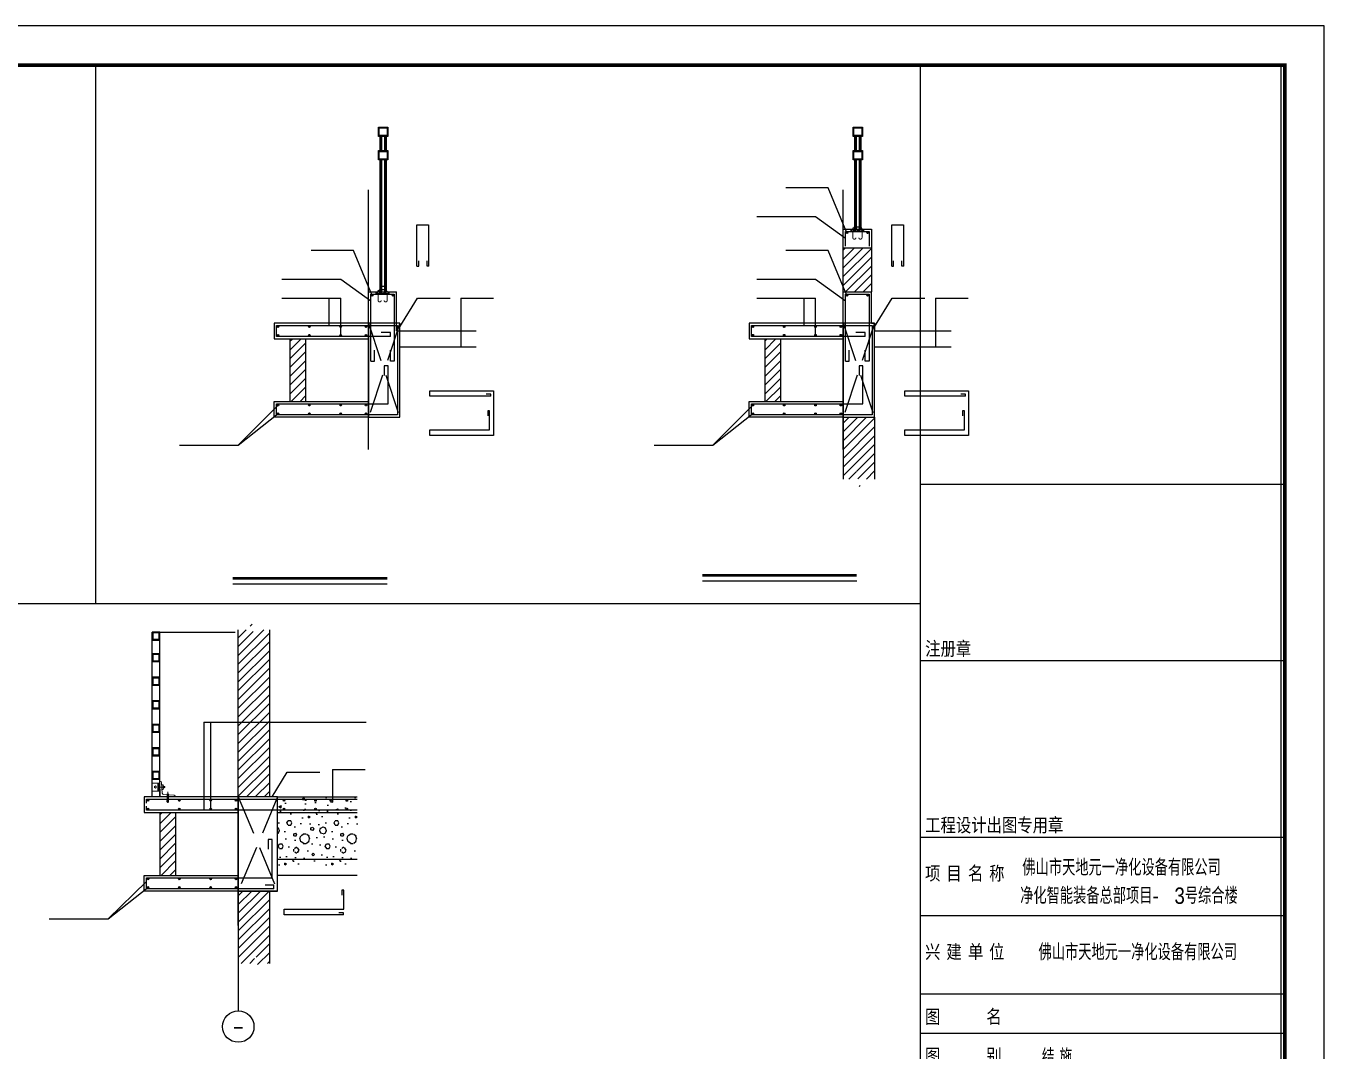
# Model space of a CAD drawing. Extents: x 299218 to 746073, y -331171 to -40619.
# Drawn here: x 708202 to 716478, y -307927 to -301393 of the extents above; entities that cross this region are included whole.
import ezdxf
from ezdxf.enums import TextEntityAlignment as Align

# ---------------------------------------------------------------- set-up
doc = ezdxf.new("R2010")
doc.units = 0
doc.header["$LTSCALE"] = 1000
doc.header["$MEASUREMENT"] = 0
for name, pattern in [('CENTER', [2, 1.25, -0.25, 0.25, -0.25]), ('DASH', [0.35, 0.25, -0.1]), ('DOTE', [2.42, 2, -0.2, 0.02, -0.2])]:
    doc.linetypes.add(name, pattern=pattern)
doc.layers.add('1', color=1, linetype='CENTER', lineweight=30)
doc.layers.add('AED-880-D-0001-N_8#$0$318 Louvre', color=6, linetype='Continuous', lineweight=13)
for name, color, linetype in [('13', 4, 'Continuous'), ('14', 2, 'Continuous'), ('3', 3, 'Continuous'), ('_0', 7, 'Continuous'), ('AXIS', 3, 'Continuous'), ('AXIS_TEXT', 7, 'Continuous'), ('DIM_SYMB', 3, 'Continuous'), ('DOTE', 1, 'Continuous'), ('E_WINDOW', 4, 'Continuous'), ('HATCH', 254, 'Continuous'), ('LVTRY', 8, 'Continuous'), ('PUB_DIM', 3, 'Continuous'), ('PUB_TEXT', 7, 'Continuous'), ('PUB_TITLE', 4, 'Continuous'), ('STR', 2, 'Continuous'), ('WALL', 4, 'Continuous'), ('WD', 2, 'Continuous'), ('WINDOW', 3, 'Continuous'), ('节点大样钢筋', 6, 'Continuous')]:
    doc.layers.add(name, color=color, linetype=linetype)
doc.styles.add('_HZTXT', font='gs_txt.shx', dxfattribs={"width": 0.8, "bigfont": 'gs_hztxt.shx'})
doc.styles.add('_TCH_AXIS', font='COMPLEX', dxfattribs={"bigfont": 'GBCBIG'})
doc.styles.add('COMPLEX', font='COMPLEX')
doc.styles.add('HT', font='')
doc.styles.add('HZTXT', font='txt.shx', dxfattribs={"bigfont": 'hztxt.shx'})
doc.styles.add('hztxt0', font='romans.shx', dxfattribs={"bigfont": 'gbcbig0.shx'})
doc.styles.get("Standard").update_dxf_attribs({"font": 'gbenor.shx', "bigfont": 'gbcbig.shx'})
doc.styles.add('宋体', font='')
doc.styles.get('HT').set_extended_font_data('SimHei')
doc.styles.get('宋体').set_extended_font_data('SimSun')

# ---------------------------------------------------------------- blocks, each defined once
blk = doc.blocks.new('A$C536B6CE4')
at = {"layer": 'HATCH'}
h = blk.add_hatch(dxfattribs=at)
h.set_pattern_fill('ANSI32', color=256, scale=50, style=0)
h.set_pattern_definition([(45, (257213.824, -149309.7), (-13.2582521, 13.2582521), []), (45, (257222.663, -149309.7), (-13.2582521, 13.2582521), [])])
h.paths.add_polyline_path([(0, 68), (0, 55), (80, 55), (80, 68)])
h.paths.add_polyline_path([(44.5, 62.5, -1), (49.5, 62.5, -1)], flags=16)
at = {"layer": 'STR'}
blk.add_lwpolyline([(80, 68), (0, 68), (0, 55), (80, 55)], close=True, dxfattribs=at)
at = {"layer": 'WALL'}
for points in [[(29.8, 13, 6, 6, -1), (9.8, 13, 6, 6, 0), (9.8, 55, 0, 0, 0)], [(48.4, 13, 6, 6, 1), (68.4, 13, 6, 6, 0), (68.4, 55, 0, 0, 0)]]:
    blk.add_lwpolyline(points, format="xyseb", dxfattribs=at)
blk = doc.blocks.new('AED-880-D-0001-N_8#$0$A$C6D1513F4')
at = {"layer": 'AED-880-D-0001-N_8#$0$318 Louvre', "color": 3, "linetype": 'Continuous', "extrusion": (7.99805e-08, -0.00183, 0.999998)}
for p, q in [((-51, 88.5), (-51, 37.9)), ((-35.9, 66.6), (-29.8, 70.2)), ((-35.9, 66.6), (-35.9, 59.5)), ((-29.8, 56.1), (-35.9, 59.5))]:
    blk.add_line(p, q, dxfattribs=at)
at = {"layer": 'AED-880-D-0001-N_8#$0$318 Louvre', "color": 3, "linetype": 'Continuous', "extrusion": (7.99805e-08, 0.00183, 0.999998)}
for p, q in [((-51, 88.3), (-13, 88.2)), ((-13, 88.2), (-0.3, 88.2)), ((-12.9, 88.2), (-12.9, 37.6)), ((-6.7, 88.2), (-6.7, 37.6)), ((-51, 37.6), (-13, 37.6)), ((-23.7, 66.6), (-29.8, 70)), ((-29.8, 55.9), (-23.7, 59.5)), ((-23.7, 59.5), (-23.7, 66.6)), ((-16.9, 62.5), (30, 62.5)), ((-14.5, 62.5), (32.5, 62.5)), ((-13, 37.6), (-0.4, 37.6)), ((-11.1, 68.5), (-11.8, 67.1)), ((-11.1, 65.6), (-11.8, 67.1)), ((-11.8, 67.1), (-11.1, 65.6)), ((-11.8, 67.1), (-11.8, 58.1)), ((-11.1, 65.6), (-11.8, 62.5)), ((-11.8, 62.5), (-11.1, 59.5)), ((-11.1, 59.5), (-11.8, 58.1)), ((-11.8, 58.1), (-11.1, 56.4)), ((-6.7, 68.5), (-11.1, 68.5)), ((-11.1, 65.6), (-6.7, 65.6)), ((-6.7, 59.5), (-11.1, 59.5)), ((-11.1, 56.4), (-6.7, 56.4)), ((-6.7, 56.4), (-6.7, 68.5)), ((19.6, 78), (10.4, 78)), ((12.2, 46.2), (19.6, 46.2)), ((19.6, 78), (19.6, 46.2)), ((19.6, 56.4), (19.6, 68.5)), ((19.6, 68.5), (24, 68.5)), ((24, 65.6), (19.6, 65.6)), ((19.6, 59.5), (24, 59.5)), ((24, 56.4), (19.6, 56.4)), ((24, 68.5), (25, 67.1)), ((25, 67.1), (24, 65.6)), ((24, 65.6), (25, 62.5)), ((25, 62.5), (24, 59.5)), ((24, 59.5), (25, 58.1)), ((25, 58.1), (24, 56.4)), ((25, 65.6), (25, 67.1)), ((25, 67.1), (25, 58.1)), ((29.8, 65.6), (25, 65.6)), ((29.8, 59.5), (25, 59.5)), ((30.5, 64.9), (29.8, 65.6)), ((29.8, 59.5), (30.5, 60.3)), ((30.5, 60.3), (30.5, 64.9)), ((43.1, 17.4), (43.1, 17.9)), ((43.1, 17.9), (56.1, 17.9)), ((45.6, 14.4), (43.1, 17.4)), ((43.1, 17.4), (56.1, 17.4)), ((45.6, 14.4), (45.6, -12.2)), ((45.6, 14.4), (53.6, 14.4)), ((49.6, 31.7), (49.6, -37.3)), ((53.6, 14.4), (56.1, 17.4)), ((53.6, 14.4), (53.6, -12.2)), ((56.1, 17.4), (56.1, 17.9)), ((45.6, -12.2), (44.4, -31.1)), ((44.4, -31.1), (48, -31.6)), ((45.6, -31.3), (45.6, -32.7)), ((53.6, -32.7), (45.6, -32.7)), ((48.7, -6.3), (47.3, -11.4)), ((49.2, -13.7), (48, -31.6)), ((50.1, -13.4), (51.3, -31.6)), ((52.2, -7.3), (50.9, -12.3)), ((54.9, -31.1), (51.3, -31.6)), ((53.6, -12.2), (54.9, -31.1)), ((53.6, -31.3), (53.6, -32.7))]:
    blk.add_line(p, q, dxfattribs=at)
blk.add_lwpolyline([(10.2, 90.6), (14.1, 23.9, 0.380199), (23.5, 14.5), (90.2, 10.5, -0.397107), (99.6, 0.6), (99.6, 0), (0, 0), (-0.3, 100), (0.2, 100, -0.397107)], format="xyb", close=True, dxfattribs=at)
for centre, start, end in [((49.1, -11.8), 164.9975, 272.73782), ((50.5, -6.8), 344.9975, 164.9975), ((49.1, -11.8), 302.07563, 344.9975)]:
    blk.add_arc(centre, 1.86, start, end, dxfattribs=at)
blk = doc.blocks.new('_AXISO')
blk.add_circle((0, 0), 0.5)
at = {"layer": 'AXIS_TEXT', "style": 'COMPLEX', "width": 1.041667}
blk.add_attdef('A', text='', height=0.56, dxfattribs=at).set_placement((-0.25, -0.28), (0.25, -0.28), align=Align.FIT)
blk = doc.blocks.new('jiediandyang')
h = blk.add_hatch()
h.set_pattern_fill('ANSI31', color=8, scale=25, style=0)
h.set_pattern_definition([(45, (1054142.453, -291948.307), (-28.0633004, 28.0633004), [])])
h.paths.add_polyline_path([(713412.2, -302807.3), (713592.2, -302807.3), (713592.2, -303087.3), (713412.2, -303087.3)])
h = blk.add_hatch()
h.set_pattern_fill('ANSI31', color=8, scale=25, style=0)
h.set_pattern_definition([(45, (1050615.12, -292528.307), (-28.0633004, 28.0633004), [])])
h.paths.add_polyline_path([(709884.9, -303387.3), (709984.9, -303387.3), (709984.9, -303787.3), (709884.9, -303787.3)])
h = blk.add_hatch()
h.set_pattern_fill('ANSI31', color=8, scale=25, style=0)
h.set_pattern_definition([(45, (1053642.23, -292528.307), (-28.0633004, 28.0633004), [])])
h.paths.add_polyline_path([(712912, -303387.3), (713012, -303387.3), (713012, -303787.3), (712912, -303787.3)])
h = blk.add_hatch()
h.set_pattern_fill('ANSI31', color=8, scale=25, style=0)
h.set_pattern_definition([(45, (980434.275, -228574.89), (-28.0633004, 28.0633004), [])])
h.paths.add_polyline_path([(713496.8, -304229.1), (713515.3, -304334.1), (713534.4, -304281.6), (713612.2, -304281.6), (713612.2, -303887.3), (713412.2, -303887.3), (713412.2, -304281.6), (713478.2, -304281.6)])
h = blk.add_hatch()
h.set_pattern_fill('ANSI31', color=8, scale=25, style=0)
h.set_pattern_definition([(45, (1049785.562, -295648.24), (-28.0633004, 28.0633004), [])])
h.paths.add_polyline_path([(709755.5, -305242.3), (709677.8, -305242.3), (709658.7, -305294.8), (709640.1, -305189.8), (709621.5, -305242.3), (709555.5, -305242.3), (709555.5, -306257.2), (709555.5, -306307.2), (709755.5, -306307.2), (709755.5, -306257.2)])
h = blk.add_hatch()
h.set_pattern_fill('混凝土', color=8, scale=25)
h.set_pattern_definition([(50, (1049359.26, -298459.58), (179.315046, -15.688034), [18.75, -206.25]), (355, (1049359.26, -298459.58), (-34.68783, 188.04803), [15, -165]), (100.4514, (1049374.2, -298460.89), (144.627345, 172.359886), [15.93505, -175.28553]), (46.1842, (1049359.26, -298409.58), (266.81026, -41.37975), [28.125, -309.375]), (96.6356, (1049381.5, -298413.03), (233.66568, 243.52947), [23.90257, -262.92825]), (351.1842, (1049359.26, -298409.58), (233.66549, 243.52965), [22.5, -247.5]), (21, (1049384.26, -298422.08), (149.22676, -100.65472), [18.75, -206.25]), (326, (1049384.26, -298422.08), (60.82883, 181.28751), [15, -165]), (71.4514, (1049396.69, -298430.47), (210.05566, 80.63262), [15.93505, -175.28553]), (37.5, (1049359.255, -298459.58), (3.039964, 83.223463), [0, -163, 0, -167.5, 0, -165.625]), (7.5, (1049359.255, -298459.58), (65.767384, 98.602928), [0, -95.5, 0, -159.25, 0, -63.125]), (327.5, (1049303.505, -298459.58), (133.455609, -5.638718), [0, -62.5, 0, -195, 0, -258.75]), (317.5, (1049278.5, -298459.58), (145.796542, 25.026246), [0, -81.25, 0, -129.5, 0, -183.75])])
h.paths.add_polyline_path([(710314.1, -306307.2), (709805.5, -306307.2), (709805.5, -306387.2), (710314.1, -306387.2)])
h = blk.add_hatch()
h.set_pattern_fill('加气混凝土', color=8, scale=25)
h.set_pattern_definition([(0, (1049447.76, -298551.08), (150, 300), [0, -300]), (0, (1049272.26, -298591.58), (150, 300), [0, -300]), (0, (1049369.76, -298594.58), (150, 300), [0, -300]), (0, (1049476.26, -298506.08), (150, 300), [0, -300]), (0, (1049351.76, -298609.58), (150, 300), [0, -300]), (0, (1049506.26, -298317.08), (150, 300), [0, -300]), (0, (1049414.76, -298341.08), (150, 300), [0, -300]), (0, (1049462.76, -298378.58), (150, 300), [0, -300]), (0, (1049218.26, -298384.58), (150, 300), [0, -300]), (0, (1049365.26, -298398.08), (150, 300), [0, -300]), (0, (1049308.26, -298474.58), (150, 300), [0, -300]), (0, (1049311.26, -298587.08), (150, 300), [0, -300]), (0, (1049423.76, -298599.08), (150, 300), [0, -300]), (0, (1049506.26, -298467.08), (150, 300), [0, -300]), (0, (1049225.76, -298513.58), (150, 300), [0, -300]), (0, (1049251.26, -298462.58), (150, 300), [0, -300]), (0, (1049368.26, -298483.58), (150, 300), [0, -300]), (0, (1049326.26, -298527.08), (150, 300), [0, -300]), (0, (1049302.26, -298428.08), (150, 300), [0, -300]), (0, (1049339.76, -298315.58), (150, 300), [0, -300]), (0, (1049237.76, -298576.58), (150, 300), [0, -300]), (0, (1049402.76, -298377.08), (150, 300), [0, -300]), (0, (1049263.26, -298372.58), (150, 300), [0, -300]), (0, (1049239.26, -298333.58), (150, 300), [0, -300]), (130.601294, (1049487.827, -298411.01), (-749.9999917, 900.0000039), [13.17078, -5518.5555]), (18.434949, (1049466.4, -298405.296), (749.999997, 299.999998), [13.55262, -1883.81395]), (90, (1049466.4, -298418.15), (150, 300), [12.85714, -587.14283]), (161.565051, (1049479.255, -298422.44), (-750.000004, 299.9999776), [13.55262, -1883.81395]), (53.130102, (1049479.255, -298422.44), (150, 300), [14.28571, -1485.71425]), (135, (1049490.68, -298575.3), (-150.000018, 299.99998), [12.12183, -836.4063]), (45, (1049473.54, -298575.3), (150, 300), [12.12183, -836.4063]), (135, (1049482.11, -298583.87), (-150.000018, 299.99998), [12.12183, -836.4063]), (45, (1049482.11, -298583.87), (150, 300), [12.12183, -836.4063]), (116.56505, (1049346.4, -298373.87), (-3e-05, 599.99998), [15.9719, -319.43825]), (180, (1049339.26, -298359.58), (-150, 300), [17.14286, -282.85712]), (63.43495, (1049314.97, -298373.87), (1e-06, 600), [15.9719, -319.43825]), (116.56505, (1049322.1, -298388.15), (-3e-05, 599.99998), [15.9719, -319.43825]), (0, (1049322.1, -298388.15), (150, 300), [17.14286, -282.85712]), (63.43495, (1049339.26, -298388.15), (1e-06, 600), [15.9719, -319.43825]), (107.102728, (1049459.255, -298475.296), (-449.9999828, 1500.00000242), [19.43067, -8141.45125]), (143.972626, (1049453.54, -298456.724), (-2849.9999639, 2099.9999976), [19.43067, -4061.01]), (180, (1049437.83, -298445.3), (-150, 300), [18.57143, -281.42855]), (36.027373, (1049403.54, -298456.724), (2849.999979, 2099.9999774), [19.43067, -4061.01]), (71.565051, (1049397.827, -298473.867), (450.000002, 1499.9999974), [18.07016, -1879.2964]), (107.102728, (1049403.541, -298492.438), (-449.9999828, 1500.00000242), [19.43067, -8141.45125]), (143.972626, (1049419.255, -298503.867), (-2849.9999639, 2099.9999976), [19.43067, -4061.01]), (0, (1049419.26, -298503.87), (150, 300), [18.57143, -281.42855]), (36.027373, (1049437.827, -298503.867), (2849.999979, 2099.9999774), [19.43067, -4061.01]), (71.565051, (1049453.54, -298492.44), (450.000002, 1499.9999974), [18.07016, -1879.2964]), (150.255118, (1049462.112, -298335.296), (-450.000001, 299.9999963), [11.5175, -2407.1598]), (90, (1049452.11, -298341.01), (150, 300), [11.42857, -588.57137]), (29.744881, (1049452.112, -298341.01), (450.0000003, 299.9999986), [11.5175, -2407.1598]), (116.56505, (1049392.1, -298548.15), (-3e-05, 599.99998), [15.9719, -319.43825]), (168.690067, (1049384.97, -298533.867), (-1350.000001, 299.9999925), [14.56863, -3044.84275]), (41.185925, (1049359.255, -298541.01), (3749.9999773, 3299.99997114), [15.18592, -6362.901]), (90, (1049359.26, -298555.3), (150, 300), [14.28571, -585.71425]), (138.814074, (1049370.684, -298565.296), (-3749.99993335, 3300.000021), [15.18592, -6362.901]), (16.699244, (1049370.684, -298565.296), (4949.99996276, 1499.9999843), [14.91473, -6249.26875]), (60.945396, (1049384.97, -298561.01), (149.9999996, 299.99999735), [14.70804, -6162.66975]), (109.983106, (1049266.398, -298422.438), (-750.00000282, 2099.99999444), [16.721, -7006.09875]), (155.556045, (1049260.684, -298406.724), (-1950.00000743, 899.9999813), [17.2615, -7232.56575]), (24.4439547, (1049229.255, -298406.724), (1950.00000097, 899.99999567), [17.2615, -7232.56575]), (70.0168934, (1049223.541, -298422.438), (750.00000226, 2099.9999948), [16.721, -7006.09875]), (109.983106, (1049229.255, -298438.153), (-750.00000282, 2099.99999444), [16.721, -7006.09875]), (160.016893, (1049244.97, -298443.867), (-750.0000004, 299.9999863), [16.721, -3494.68875]), (19.9831065, (1049244.97, -298443.867), (749.9999959, 299.9999995), [16.721, -3494.68875]), (70.0168934, (1049260.684, -298438.153), (750.00000226, 2099.9999948), [16.721, -7006.09875]), (122.005383, (1049377.827, -298449.58), (-150.00002, 299.9999847), [13.47712, -2816.717]), (18.434949, (1049357.827, -298442.44), (749.999997, 299.999998), [13.55262, -1883.81395]), (90, (1049357.83, -298455.3), (150, 300), [12.85714, -587.14283]), (161.565051, (1049370.684, -298459.58), (-750.000004, 299.9999776), [13.55262, -1883.81395]), (54.462322, (1049370.684, -298459.581), (1049.9999985, 1499.99999775), [12.28904, -5149.10575]), (116.56505, (1049290.68, -298522.44), (-3e-05, 599.99998), [15.9719, -319.43825]), (180, (1049283.54, -298508.15), (-150, 300), [15.71429, -284.2857]), (59.036243, (1049259.255, -298522.438), (150.0000005, 299.9999985), [16.65986, -3481.911]), (120.963756, (1049267.827, -298536.724), (-150.0000205, 299.9999862), [16.65986, -3481.911]), (0, (1049267.83, -298536.72), (150, 300), [15.71429, -284.2857]), (63.43495, (1049283.54, -298536.72), (1e-06, 600), [15.9719, -319.43825])])
h.paths.add_polyline_path([(710314.1, -306471.4), (710261.6, -306452.7), (710366.6, -306434.2), (710314.1, -306415.1), (710314.1, -306387.2), (709805.5, -306387.2), (709808, -306757.2), (710316.6, -306757.2)])
h = blk.add_hatch()
h.set_pattern_fill('ANSI31', color=8, scale=25, style=0)
h.set_pattern_definition([(45, (1049785.562, -295548.24), (-28.0633004, 28.0633004), [])])
h.paths.add_polyline_path([(709055.3, -306407.2), (709155.3, -306407.2), (709155.3, -306807.2), (709055.3, -306807.2)])
h = blk.add_hatch()
h.set_pattern_fill('ANSI31', color=8, scale=25, style=0)
h.set_pattern_definition([(45, (990281, -225124.075), (-28.0633004, 28.0633004), [])])
h.paths.add_polyline_path([(709667.6, -307315.6), (709686.2, -307420.6), (709704.8, -307368.1), (709755.5, -307368.1), (709755.5, -306907.8), (709555.5, -306907.8), (709555.5, -307368.1), (709648.5, -307368.1)])
at = {"color": 8}
for p, q in [((708645.8, -301643.1), (708645.8, -305074.1)), ((702227.9, -305074.1), (713903.2, -305074.1))]:
    blk.add_line(p, q, dxfattribs=at)
blk.add_lwpolyline([(702227.9, -301643.1), (716202.9, -301643.1), (716202.9, -311643.1), (702227.9, -311643.1)], close=True, dxfattribs=at)
at = {"layer": '1', "color": 1}
for p, q in [((710460.2, -302187.3), (710460.2, -302097.3)), ((710467.9, -302187.3), (710467.9, -302097.3)), ((710467.9, -302187.3), (710467.9, -302097.3)), ((710490.2, -302187.3), (710490.2, -302097.3)), ((710497.9, -302187.3), (710497.9, -302097.3)), ((713487.3, -302187.3), (713487.3, -302097.3)), ((713495, -302187.3), (713495, -302097.3)), ((713495, -302187.3), (713495, -302097.3)), ((713517.3, -302187.3), (713517.3, -302097.3)), ((713525, -302187.3), (713525, -302097.3)), ((710460.2, -303091.9), (710460.2, -302247.3)), ((710467.9, -303087.3), (710467.9, -302247.3)), ((710467.9, -303087.3), (710467.9, -302247.3)), ((710490.2, -303091.9), (710490.2, -302247.3)), ((710497.9, -303087.3), (710497.9, -302247.3)), ((713487.3, -302691.9), (713487.3, -302247.3)), ((713495, -302687.3), (713495, -302247.3)), ((713495, -302687.3), (713495, -302247.3)), ((713517.3, -302691.9), (713517.3, -302247.3)), ((713525, -302687.3), (713525, -302247.3))]:
    blk.add_line(p, q, dxfattribs=at)
at = {"layer": '3'}
for p, q in [((709005.3, -306307.2), (709005.3, -305257.2)), ((709055.3, -306307.2), (709055.3, -305257.2)), ((709055.3, -305257.2), (709535.5, -305257.2))]:
    blk.add_line(p, q, dxfattribs=at)
for points in [[(709005.3, -305307.2), (709055.3, -305307.2), (709055.3, -305257.2), (709005.3, -305257.2)], [(709010.3, -305302.2), (709050.3, -305302.2), (709050.3, -305262.2), (709010.3, -305262.2)], [(709005.3, -305445), (709055.3, -305445), (709055.3, -305395), (709005.3, -305395)], [(709010.3, -305440), (709050.3, -305440), (709050.3, -305400), (709010.3, -305400)], [(709005.3, -305595), (709055.3, -305595), (709055.3, -305545), (709005.3, -305545)], [(709010.3, -305590), (709050.3, -305590), (709050.3, -305550), (709010.3, -305550)], [(709005.3, -305745), (709055.3, -305745), (709055.3, -305695), (709005.3, -305695)], [(709010.3, -305740), (709050.3, -305740), (709050.3, -305700), (709010.3, -305700)], [(709005.3, -305895), (709055.3, -305895), (709055.3, -305845), (709005.3, -305845)], [(709010.3, -305890), (709050.3, -305890), (709050.3, -305850), (709010.3, -305850)], [(709005.3, -306045), (709055.3, -306045), (709055.3, -305995), (709005.3, -305995)], [(709010.3, -306040), (709050.3, -306040), (709050.3, -306000), (709010.3, -306000)], [(709005.3, -306195), (709055.3, -306195), (709055.3, -306145), (709005.3, -306145)], [(709010.3, -306190), (709050.3, -306190), (709050.3, -306150), (709010.3, -306150)]]:
    blk.add_lwpolyline(points, close=True, dxfattribs=at)
at = {"layer": 'AXIS'}
blk.add_line((709555.5, -307131.6), (709555.5, -307671.3), dxfattribs=at)
at = {"layer": 'DIM_SYMB', "const_width": 17.5}
for points in [[(709520.2, -304913.6), (710504.8, -304913.6)], [(712514.2, -304895.2), (713498.8, -304895.2)]]:
    blk.add_lwpolyline(points, dxfattribs=at)
at = {"layer": 'DIM_SYMB'}
for points in [[(709520.2, -304948.6), (710504.8, -304948.6)], [(712514.2, -304930.2), (713498.8, -304930.2)]]:
    blk.add_lwpolyline(points, dxfattribs=at)
at = {"layer": 'DOTE', "linetype": 'DOTE'}
for p, q in [((710385.1, -304092.3), (710385.1, -302437.8)), ((713412.2, -304092.3), (713412.2, -302437.8)), ((709555.5, -307127.2), (709555.5, -305291.6))]:
    blk.add_line(p, q, dxfattribs=at)
at = {"layer": 'E_WINDOW'}
blk.add_line((710465.1, -303051.1, -13779.6), (710485.1, -303051.1, -13779.6), dxfattribs=at)
at = {"layer": 'PUB_DIM'}
for points in [[(713473.2, -302682.3), (713473.2, -302687.3), (713530.2, -302687.3), (713530.2, -302682.3, -0.340556), (713520.2, -302675.3), (713483.2, -302675.3, -0.340556)], [(710446.1, -303082.3), (710446.1, -303087.3), (710503.1, -303087.3), (710503.1, -303082.3, -0.340556), (710493.1, -303075.3), (710456.1, -303075.3, -0.340556)]]:
    blk.add_lwpolyline(points, format="xyb", close=True, dxfattribs=at)
at = {"layer": 'WALL'}
for p, q in [((713412.2, -303087.3), (713412.2, -302687.3)), ((713412.2, -302687.3), (713592.2, -302687.3)), ((713592.2, -302687.3), (713592.2, -303087.3)), ((713412.2, -302807.3), (713592.2, -302807.3)), ((710385.1, -303237.3), (710385.1, -303087.3)), ((710385.1, -303087.3), (710565.1, -303087.3)), ((710565.1, -303337.3), (710565.1, -303087.3)), ((713412.2, -303237.3), (713412.2, -303087.3)), ((713412.2, -303087.3), (713592.2, -303087.3)), ((713592.2, -303287.3), (713592.2, -303087.3)), ((710385.1, -303287.3), (710385.1, -303237.3)), ((713412.2, -303287.3), (713412.2, -303237.3)), ((710385.1, -303287.3), (709784.9, -303287.3)), ((709784.9, -303287.3), (709784.9, -303387.3)), ((710565.1, -303337.3), (711073, -303337.3)), ((713412.2, -303287.3), (712812, -303287.3)), ((712812, -303287.3), (712812, -303387.3)), ((713612.2, -303337.3), (714100.1, -303337.3)), ((709784.9, -303387.3), (710385.1, -303387.3)), ((709884.9, -303387.3), (709884.9, -303787.3)), ((709984.9, -303387.3), (709984.9, -303787.3)), ((710385.1, -303787.3), (710385.1, -303387.3)), ((712812, -303387.3), (713412.2, -303387.3)), ((712912, -303387.3), (712912, -303787.3)), ((713012, -303387.3), (713012, -303787.3)), ((713412.2, -303787.3), (713412.2, -303387.3)), ((710585.1, -303887.3), (710585.1, -303437.3)), ((710585.1, -303437.3), (711073, -303437.3)), ((713612.2, -303887.3), (713612.2, -303437.3)), ((713612.2, -303437.3), (714100.1, -303437.3)), ((709784.9, -303787.3), (710385.1, -303787.3)), ((709784.9, -303887.3), (709784.9, -303787.3)), ((712812, -303787.3), (713412.2, -303787.3)), ((712812, -303887.3), (712812, -303787.3)), ((710385.1, -303887.3), (709784.9, -303887.3)), ((710385.1, -303887.3), (710585.1, -303887.3)), ((713412.2, -303887.3), (712812, -303887.3)), ((713412.2, -303887.3), (713612.2, -303887.3)), ((713412.2, -303887.3), (713412.2, -304281.6)), ((713612.2, -303887.3), (713612.2, -304281.6)), ((709555.5, -306257.2), (709555.5, -305242.3)), ((709755.5, -306257.2), (709755.5, -305242.3)), ((709555.5, -306307.2), (708955.3, -306307.2)), ((708955.3, -306307.2), (708955.3, -306407.2)), ((709555.5, -306307.2), (709555.5, -306257.2)), ((709805.5, -306307.2), (709555.5, -306307.2)), ((709755.5, -306307.2), (709755.5, -306257.2)), ((709805.5, -306707.2), (709805.5, -306307.2)), ((709805.5, -306307.2), (710314.1, -306307.2)), ((708955.3, -306407.2), (709555.5, -306407.2)), ((709055.3, -306407.2), (709055.3, -306807.2)), ((709155.3, -306407.2), (709155.3, -306807.2)), ((709555.5, -306807.2), (709555.5, -306407.2)), ((709805.5, -306407.2), (710314.1, -306407.2)), ((710314.1, -306707.2), (709805.5, -306707.2)), ((708955.3, -306807.2), (709555.5, -306807.2)), ((708955.3, -306907.2), (708955.3, -306807.2)), ((709805.5, -306907.8), (709805.5, -306807.2)), ((710314.1, -306807.2), (709805.5, -306807.2)), ((709555.5, -306907.2), (708955.3, -306907.2)), ((709555.5, -306907.2), (709555.5, -307368.1)), ((709805.5, -306907.8), (709555.5, -306907.8)), ((709755.5, -307368.1), (709755.5, -306907.8))]:
    blk.add_line(p, q, dxfattribs=at)
blk.add_lwpolyline([(713592.2, -303287.3), (713612.2, -303287.3), (713612.2, -303337.3)], dxfattribs=at)
at = {"layer": 'WD'}
for p, q in [((710467.9, -302187.3), (710497.9, -302187.3)), ((713495, -302187.3), (713525, -302187.3))]:
    blk.add_line(p, q, dxfattribs=at)
at = {"layer": 'WD', "elevation": 0}
for points in [[(710509, -302097.3), (710449, -302097.3), (710449, -302037.3), (710509, -302037.3)], [(710504, -302092.3), (710454, -302092.3), (710454, -302042.3), (710504, -302042.3)], [(713536.1, -302097.3), (713476.1, -302097.3), (713476.1, -302037.3), (713536.1, -302037.3)], [(713531.1, -302092.3), (713481.1, -302092.3), (713481.1, -302042.3), (713531.1, -302042.3)]]:
    blk.add_lwpolyline(points, close=True, dxfattribs=at)
at = {"layer": 'WD'}
for points in [[(710509, -302247.3), (710449, -302247.3), (710449, -302187.3), (710509, -302187.3)], [(710504, -302242.3), (710454, -302242.3), (710454, -302192.3), (710504, -302192.3)], [(713536.1, -302247.3), (713476.1, -302247.3), (713476.1, -302187.3), (713536.1, -302187.3)], [(713531.1, -302242.3), (713481.1, -302242.3), (713481.1, -302192.3), (713531.1, -302192.3)]]:
    blk.add_lwpolyline(points, close=True, dxfattribs=at)
at = {"layer": 'WINDOW'}
blk.add_line((709055.3, -306307.2), (709055.3, -305257.2), dxfattribs=at)
at = {"xscale": -1}
for p in [(713542.2, -302755.3), (710515.1, -303155.3)]:
    blk.add_blockref('A$C536B6CE4', p, dxfattribs=at)
at = {"layer": 'AXIS'}
ref = blk.add_blockref('_AXISO', (709555.5, -307771.3), dxfattribs=dict(at, xscale=200, yscale=200, zscale=200))
ref.add_attrib('A', '-', dxfattribs={"layer": 'AXIS_TEXT', "height": 116.5, "style": '_TCH_AXIS', "width": 0.777778}).set_placement((709516.7, -307829.6), (709594.4, -307829.6), align=Align.FIT)
at = {"layer": 'LVTRY'}
blk.add_blockref('AED-880-D-0001-N_8#$0$A$C6D1513F4', (709056.3, -306307.2, 0), dxfattribs=at)
blk = doc.blocks.new('弘吉车间2')
at = {"layer": '14'}
h = blk.add_hatch(dxfattribs=at)
h.set_pattern_fill('ANSI31', color=256, scale=100, angle=135, style=0)
h.set_pattern_definition([(180, (-226475.39, -78017.824), (-3e-15, -12.5), [])])
edge = h.paths.add_edge_path()
edge.add_line((-9011, 2855), (-9011, 2773))
edge.add_line((-9011, 2773), (-9152, 2773))
edge.add_line((-9152, 2773), (-9152, 3084))
edge.add_arc((-9062, 3084), 90, 90, 180, ccw=False)
edge.add_line((-9062, 3174), (-8271, 3174))
edge.add_arc((-8271, 3084), 90, 0, 90, ccw=False)
edge.add_line((-8181, 3084), (-8181, 2768))
edge.add_line((-8181, 2768), (-8311, 2768))
edge.add_line((-8311, 2768), (-8311, 2862))
edge.add_line((-8311, 2862), (-8282, 2862))
edge.add_line((-8282, 2862), (-8268, 2862))
edge.add_line((-8268, 2862), (-8268, 3074))
edge.add_line((-8268, 3074), (-9055, 3074))
edge.add_line((-9055, 3074), (-9055, 2855))
edge.add_line((-9055, 2855), (-9011, 2855))
h.paths.add_polyline_path([(-8629, 2622), (-8629, 3030), (-8321, 3030), (-8321, 2942), (-8535, 2942), (-8535, 2855), (-8362, 2855), (-8362, 2525), (-8542, 2525), (-8542, 2442), (-8320, 2442), (-8320, 2365), (-8628, 2365), (-8628, 2526), (-8697, 2526), (-8697, 2365), (-9006, 2365), (-9006, 2442), (-8784, 2442), (-8784, 2525), (-8963, 2525), (-8963, 2855), (-8790, 2855), (-8790, 2942), (-9004, 2942), (-9004, 3030), (-8697, 3030), (-8697, 2622)])
h.paths.add_polyline_path([(-8874, 2772), (-8776, 2772), (-8776, 2616), (-8874, 2616)], flags=16)
h.paths.add_polyline_path([(-8452, 2772), (-8549, 2772), (-8549, 2616), (-8452, 2616)], flags=16)
edge = h.paths.add_edge_path()
edge.add_line((-9011, 2525), (-9011, 2607))
edge.add_line((-9011, 2607), (-9152, 2607))
edge.add_line((-9152, 2607), (-9152, 2296))
edge.add_arc((-9062, 2296), 90, 180, 270)
edge.add_line((-9062, 2206), (-8271, 2206))
edge.add_arc((-8271, 2296), 90, 270, 360)
edge.add_line((-8181, 2296), (-8181, 2612))
edge.add_line((-8181, 2612), (-8311, 2612))
edge.add_line((-8311, 2612), (-8311, 2518))
edge.add_line((-8311, 2518), (-8282, 2518))
edge.add_line((-8282, 2518), (-8268, 2518))
edge.add_line((-8268, 2518), (-8268, 2306))
edge.add_line((-8268, 2306), (-9055, 2306))
edge.add_line((-9055, 2306), (-9055, 2525))
edge.add_line((-9055, 2525), (-9011, 2525))
for p, q in [((-9300, 29320), (-9300, 0)), ((-9300, 29320), (0, 29320)), ((-9300, 24820), (0, 24820)), ((-9300, 20320), (0, 20320)), ((-9300, 18320), (0, 18320)), ((-9300, 16320), (0, 16320)), ((-9300, 15320), (0, 15320)), ((-9300, 14320), (0, 14320)), ((-9300, 13320), (0, 13320)), ((-9300, 12320), (0, 12320)), ((-9300, 11320), (0, 11320)), ((-9300, 10320), (0, 10320)), ((-9300, 9320), (0, 9320)), ((-9300, 8320), (0, 8320)), ((-9300, 7320), (0, 7320)), ((-9300, 6320), (0, 6320)), ((-9300, 5320), (0, 5320)), ((-9300, 4320), (0, 4320)), ((-9300, 3320), (0, 3320)), ((-9300, 3320), (0, 3320))]:
    blk.add_line(p, q, dxfattribs=at)
for points in [[(-9300, 0), (0, 0), (0, 40000), (-9300, 40000)], [(-8874, 2772), (-8776, 2772), (-8776, 2616), (-8874, 2616)], [(-8452, 2772), (-8549, 2772), (-8549, 2616), (-8452, 2616)]]:
    blk.add_lwpolyline(points, close=True, dxfattribs=at)
for points in [[(-9011, 2855), (-9011, 2773), (-9152, 2773), (-9152, 3084, -0.414214), (-9062, 3174), (-8271, 3174, -0.414214), (-8181, 3084), (-8181, 2768), (-8311, 2768), (-8311, 2862), (-8282, 2862), (-8268, 2862), (-8268, 3074), (-9055, 3074), (-9055, 2855)], [(-9011, 2525), (-9011, 2607), (-9152, 2607), (-9152, 2296, 0.414214), (-9062, 2206), (-8271, 2206, 0.414214), (-8181, 2296), (-8181, 2612), (-8311, 2612), (-8311, 2518), (-8282, 2518), (-8268, 2518), (-8268, 2306), (-9055, 2306), (-9055, 2525)]]:
    blk.add_lwpolyline(points, format="xyb", close=True, dxfattribs=at)
blk.add_lwpolyline([(-8629, 2622), (-8629, 2622), (-8629, 3030), (-8321, 3030), (-8321, 2942), (-8535, 2942), (-8535, 2855), (-8362, 2855), (-8362, 2525), (-8542, 2525), (-8542, 2442), (-8320, 2442), (-8320, 2365), (-8628, 2365), (-8628, 2526), (-8697, 2526), (-8697, 2365), (-9006, 2365), (-9006, 2442), (-8784, 2442), (-8784, 2525), (-8963, 2525), (-8963, 2855), (-8790, 2855), (-8790, 2942), (-9004, 2942), (-9004, 3030), (-8697, 3030), (-8697, 2622), (-8629, 2622)], dxfattribs=at)
at = {"layer": '13', "color": 7, "style": '_HZTXT', "width": 0.85}
for s, height, p in [('佛山市天地元一净化设备有限公司', 417.91, (-6694, 19336)), ('净化智能装备总部项目-', 417.91, (-6750, 18616)), ('3号综合楼', 417.9, (-2815, 18616)), ('佛山市天地元一净化设备有限公司', 417.91, (-6282, 17179)), ('结 施', 400, (-6198, 14522)), ('GS-  /25', 400, (-6198, 13522)), ('第 1 版', 400, (-6198, 12522)), ('2025.09', 400, (-6166, 11522)), ('AT-FS25023E', 400, (-6166, 3522))]:
    blk.add_text(s, height=height, dxfattribs=at).set_placement(p)
at = {"layer": '13', "style": 'HZTXT', "width": 0.7}
for s, p in [('建筑工程甲级设计证书号：A144002161', (-8015, 1568)), ('市政工程乙级设计证书号：A244002168', (-8015, 1144)), ('城乡规划编制乙级证书编号：粤自资规乙字23440110', (-8015, 639)), ('电话 Tel：020-84214629', (-8015, 159))]:
    blk.add_text(s, height=350, rotation=359.9997, dxfattribs=at).set_placement(p)
at = {"layer": '14'}
for s, height, style, width, p in [('注册章', 350, '宋体', 0.82, (-9173, 24949)), ('工程设计出图专用章', 350, '宋体', 0.82, (-9173, 20449)), ('项', 350, '宋体', 0.82, (-9176, 19220)), ('目', 350, '宋体', 0.82, (-8632, 19220)), ('名', 350, '宋体', 0.82, (-8081, 19220)), ('称', 350, '宋体', 0.82, (-7542, 19220)), ('兴', 350, '宋体', 0.82, (-9176, 17220)), ('建', 350, '宋体', 0.82, (-8632, 17220)), ('单', 350, '宋体', 0.82, (-8081, 17220)), ('位', 350, '宋体', 0.82, (-7542, 17220)), ('图      名', 350, '宋体', 0.82, (-9176, 15566)), ('图      别', 350, '宋体', 0.82, (-9176, 14566)), ('图      号', 350, '宋体', 0.82, (-9176, 13566)), ('版  本  号', 350, '宋体', 0.82, (-9176, 12566)), ('日      期', 350, '宋体', 0.82, (-9176, 11566)), ('制      图', 350, '宋体', 0.82, (-9176, 10566)), ('设      计', 350, '宋体', 0.82, (-9176, 9566)), ('专业负责人', 350, '宋体', 0.82, (-9176, 8566)), ('项目负责人', 350, '宋体', 0.82, (-9176, 7566)), ('专业校对人', 350, '宋体', 0.82, (-9149, 6566, -24845)), ('审  核  人', 350, '宋体', 0.82, (-9149, 5566, -24845)), ('审  定  人', 350, '宋体', 0.82, (-9149, 4566, -24845)), ('设  计  号', 350, '宋体', 0.82, (-9149, 3566, -24845)), ('广州亚泰建筑设计院有限公司', 480, 'HT', 0.8, (-8033, 2612))]:
    blk.add_text(s, height=height, dxfattribs=dict(at, style=style, width=width)).set_placement(p)
at = {"layer": '14', "width": 0.8}
blk.add_text('GUANGZHOU ASIA TOP ARCHITECTURAL DESIGNINSTITUTE CO.,LTD', height=198, rotation=359.9997, dxfattribs=at).set_placement((-7987, 2124, -24845))
at = {"layer": '14', "style": 'hztxt0'}
for s, p in [('电子文件名：', (-24105, -584)), ('图纸版权属设计单位所有，未经许可，外人及外单位不得翻印复制作为其他工程之用。', (-14838, -548))]:
    blk.add_text(s, height=450, rotation=359.9997, dxfattribs=at).set_placement(p)

msp = doc.modelspace()

# ---------------------------------------------------------------- hatches: boundary and pattern name
at = {"layer": '节点大样钢筋'}
h = msp.add_hatch(color=256, dxfattribs=at)
edge = h.paths.add_edge_path()
edge.add_arc((713436.1, -302711.6), 5, 0, 360)
h = msp.add_hatch(color=256, dxfattribs=at)
edge = h.paths.add_edge_path()
edge.add_arc((713568.3, -302711.6), 5, 0, 360)
h = msp.add_hatch(color=256, dxfattribs=at)
edge = h.paths.add_edge_path()
edge.add_arc((710409, -303110.4), 5, 0, 360)
h = msp.add_hatch(color=256, dxfattribs=at)
edge = h.paths.add_edge_path()
edge.add_arc((710541.2, -303110.4), 5, 0, 360)
h = msp.add_hatch(color=256, dxfattribs=at)
edge = h.paths.add_edge_path()
edge.add_arc((713436.1, -303110.4), 5, 0, 360)
h = msp.add_hatch(color=256, dxfattribs=at)
edge = h.paths.add_edge_path()
edge.add_arc((713568.3, -303110.4), 5, 0, 360)
h = msp.add_hatch(color=256, dxfattribs=at)
edge = h.paths.add_edge_path()
edge.add_arc((709808.8, -303310.4), 5, 0, 360)
h = msp.add_hatch(color=256, dxfattribs=at)
edge = h.paths.add_edge_path()
edge.add_arc((710008.8, -303310.4), 5, 0, 360)
h = msp.add_hatch(color=256, dxfattribs=at)
edge = h.paths.add_edge_path()
edge.add_arc((710208.8, -303310.4), 5, 0, 360)
h = msp.add_hatch(color=256, dxfattribs=at)
edge = h.paths.add_edge_path()
edge.add_arc((710370, -303310.4), 5, 0, 360)
h = msp.add_hatch(color=256, dxfattribs=at)
edge = h.paths.add_edge_path()
edge.add_arc((712835.9, -303310.4), 5, 0, 360)
h = msp.add_hatch(color=256, dxfattribs=at)
edge = h.paths.add_edge_path()
edge.add_arc((713035.9, -303310.4), 5, 0, 360)
h = msp.add_hatch(color=256, dxfattribs=at)
edge = h.paths.add_edge_path()
edge.add_arc((713235.9, -303310.4), 5, 0, 360)
h = msp.add_hatch(color=256, dxfattribs=at)
edge = h.paths.add_edge_path()
edge.add_arc((713397.2, -303310.4), 5, 0, 360)
h = msp.add_hatch(color=256, dxfattribs=at)
edge = h.paths.add_edge_path()
edge.add_arc((709808.8, -303364.2), 5, 0, 360)
h = msp.add_hatch(color=256, dxfattribs=at)
edge = h.paths.add_edge_path()
edge.add_arc((710008.8, -303364.2), 5, 0, 360)
h = msp.add_hatch(color=256, dxfattribs=at)
edge = h.paths.add_edge_path()
edge.add_arc((710208.8, -303364.2), 5, 0, 360)
h = msp.add_hatch(color=256, dxfattribs=at)
edge = h.paths.add_edge_path()
edge.add_arc((710370, -303364.2), 5, 0, 360)
h = msp.add_hatch(color=256, dxfattribs=at)
edge = h.paths.add_edge_path()
edge.add_arc((712835.9, -303364.2), 5, 0, 360)
h = msp.add_hatch(color=256, dxfattribs=at)
edge = h.paths.add_edge_path()
edge.add_arc((713035.9, -303364.2), 5, 0, 360)
h = msp.add_hatch(color=256, dxfattribs=at)
edge = h.paths.add_edge_path()
edge.add_arc((713235.9, -303364.2), 5, 0, 360)
h = msp.add_hatch(color=256, dxfattribs=at)
edge = h.paths.add_edge_path()
edge.add_arc((713397.2, -303364.2), 5, 0, 360)
h = msp.add_hatch(color=256, dxfattribs=at)
edge = h.paths.add_edge_path()
edge.add_arc((709808.8, -303810.4), 5, 0, 360)
h = msp.add_hatch(color=256, dxfattribs=at)
edge = h.paths.add_edge_path()
edge.add_arc((710008.8, -303810.4), 5, 0, 360)
h = msp.add_hatch(color=256, dxfattribs=at)
edge = h.paths.add_edge_path()
edge.add_arc((710208.8, -303810.4), 5, 0, 360)
h = msp.add_hatch(color=256, dxfattribs=at)
edge = h.paths.add_edge_path()
edge.add_arc((710370, -303810.4), 5, 0, 360)
h = msp.add_hatch(color=256, dxfattribs=at)
edge = h.paths.add_edge_path()
edge.add_arc((712835.9, -303810.4), 5, 0, 360)
h = msp.add_hatch(color=256, dxfattribs=at)
edge = h.paths.add_edge_path()
edge.add_arc((713035.9, -303810.4), 5, 0, 360)
h = msp.add_hatch(color=256, dxfattribs=at)
edge = h.paths.add_edge_path()
edge.add_arc((713235.9, -303810.4), 5, 0, 360)
h = msp.add_hatch(color=256, dxfattribs=at)
edge = h.paths.add_edge_path()
edge.add_arc((713397.2, -303810.4), 5, 0, 360)
h = msp.add_hatch(color=256, dxfattribs=at)
edge = h.paths.add_edge_path()
edge.add_arc((709808.8, -303864.2), 5, 0, 360)
h = msp.add_hatch(color=256, dxfattribs=at)
edge = h.paths.add_edge_path()
edge.add_arc((710008.8, -303864.2), 5, 0, 360)
h = msp.add_hatch(color=256, dxfattribs=at)
edge = h.paths.add_edge_path()
edge.add_arc((710208.8, -303864.2), 5, 0, 360)
h = msp.add_hatch(color=256, dxfattribs=at)
edge = h.paths.add_edge_path()
edge.add_arc((710370, -303864.2), 5, 0, 360)
h = msp.add_hatch(color=256, dxfattribs=at)
edge = h.paths.add_edge_path()
edge.add_arc((712835.9, -303864.2), 5, 0, 360)
h = msp.add_hatch(color=256, dxfattribs=at)
edge = h.paths.add_edge_path()
edge.add_arc((713035.9, -303864.2), 5, 0, 360)
h = msp.add_hatch(color=256, dxfattribs=at)
edge = h.paths.add_edge_path()
edge.add_arc((713235.9, -303864.2), 5, 0, 360)
h = msp.add_hatch(color=256, dxfattribs=at)
edge = h.paths.add_edge_path()
edge.add_arc((713397.2, -303864.2), 5, 0, 360)
h = msp.add_hatch(color=256, dxfattribs=at)
edge = h.paths.add_edge_path()
edge.add_arc((708979.2, -306330.3), 5, 0, 360)
h = msp.add_hatch(color=256, dxfattribs=at)
edge = h.paths.add_edge_path()
edge.add_arc((708979.2, -306384.1), 5, 0, 360)
h = msp.add_hatch(color=256, dxfattribs=at)
edge = h.paths.add_edge_path()
edge.add_arc((709179.2, -306330.3), 5, 0, 360)
h = msp.add_hatch(color=256, dxfattribs=at)
edge = h.paths.add_edge_path()
edge.add_arc((709179.2, -306384.1), 5, 0, 360)
h = msp.add_hatch(color=256, dxfattribs=at)
edge = h.paths.add_edge_path()
edge.add_arc((709379.2, -306330.3), 5, 0, 360)
h = msp.add_hatch(color=256, dxfattribs=at)
edge = h.paths.add_edge_path()
edge.add_arc((709379.2, -306384.1), 5, 0, 360)
h = msp.add_hatch(color=256, dxfattribs=at)
edge = h.paths.add_edge_path()
edge.add_arc((709540.5, -306330.3), 5, 0, 360)
h = msp.add_hatch(color=256, dxfattribs=at)
edge = h.paths.add_edge_path()
edge.add_arc((709540.5, -306384.1), 5, 0, 360)
h = msp.add_hatch(color=256, dxfattribs=at)
edge = h.paths.add_edge_path()
edge.add_arc((709847.4, -306330.3), 5, 0, 360)
h = msp.add_hatch(color=256, dxfattribs=at)
edge = h.paths.add_edge_path()
edge.add_arc((709847.4, -306384.1), 5, 0, 360)
h = msp.add_hatch(color=256, dxfattribs=at)
edge = h.paths.add_edge_path()
edge.add_arc((710047.4, -306330.3), 5, 0, 360)
h = msp.add_hatch(color=256, dxfattribs=at)
edge = h.paths.add_edge_path()
edge.add_arc((710047.4, -306384.1), 5, 0, 360)
h = msp.add_hatch(color=256, dxfattribs=at)
edge = h.paths.add_edge_path()
edge.add_arc((710247.4, -306330.3), 5, 0, 360)
h = msp.add_hatch(color=256, dxfattribs=at)
edge = h.paths.add_edge_path()
edge.add_arc((710247.4, -306384.1), 5, 0, 360)
h = msp.add_hatch(color=256, dxfattribs=at)
edge = h.paths.add_edge_path()
edge.add_arc((708979.2, -306830.3), 5, 0, 360)
h = msp.add_hatch(color=256, dxfattribs=at)
edge = h.paths.add_edge_path()
edge.add_arc((708979.2, -306884.1), 5, 0, 360)
h = msp.add_hatch(color=256, dxfattribs=at)
edge = h.paths.add_edge_path()
edge.add_arc((709179.2, -306830.3), 5, 0, 360)
h = msp.add_hatch(color=256, dxfattribs=at)
edge = h.paths.add_edge_path()
edge.add_arc((709179.2, -306884.1), 5, 0, 360)
h = msp.add_hatch(color=256, dxfattribs=at)
edge = h.paths.add_edge_path()
edge.add_arc((709379.2, -306830.3), 5, 0, 360)
h = msp.add_hatch(color=256, dxfattribs=at)
edge = h.paths.add_edge_path()
edge.add_arc((709379.2, -306884.1), 5, 0, 360)
h = msp.add_hatch(color=256, dxfattribs=at)
edge = h.paths.add_edge_path()
edge.add_arc((709540.5, -306830.3), 5, 0, 360)
h = msp.add_hatch(color=256, dxfattribs=at)
edge = h.paths.add_edge_path()
edge.add_arc((709540.5, -306884.1), 5, 0, 360)

# ---------------------------------------------------------------- linework, layer by layer
at = {"color": 2, "linetype": 'DASH'}
for p, q in [((710385.1, -303287.3), (710585.1, -303887.3)), ((710585.1, -303287.3), (710385.1, -303887.3)), ((713412.2, -303287.3), (713612.2, -303887.3)), ((713612.2, -303287.3), (713412.2, -303887.3)), ((709555.5, -306307.2), (709805.5, -306907.2)), ((709805.5, -306307.2), (709555.5, -306907.2))]:
    msp.add_line(p, q, dxfattribs=at)
at = {"color": 2}
for points in [[(710385.1, -303887.3), (710585.1, -303887.3), (710585.1, -303287.3), (710385.1, -303287.3)], [(713412.2, -303887.3), (713612.2, -303887.3), (713612.2, -303287.3), (713412.2, -303287.3)], [(709555.5, -306907.2), (709805.5, -306907.2), (709805.5, -306307.2), (709555.5, -306307.2)]]:
    msp.add_lwpolyline(points, close=True, dxfattribs=at)
at = {"layer": 'PUB_TEXT'}
for p, q in [((713316.5, -302425), (713047, -302425)), ((713436.1, -302711.6), (713316.5, -302425)), ((712860.8, -302608.4), (713235.9, -302608.4)), ((713235.9, -302608.4), (713427.2, -302746.5)), ((710289.4, -302823.8), (710019.9, -302823.8)), ((710409, -303110.4), (710289.4, -302823.8)), ((713316.5, -302823.8), (713047, -302823.8)), ((713436.1, -303110.4), (713316.5, -302823.8)), ((709833.7, -303007.1), (710208.8, -303007.1)), ((710208.8, -303007.1), (710400.1, -303145.2)), ((712860.8, -303007.1), (713235.9, -303007.1)), ((713235.9, -303007.1), (713427.2, -303145.2)), ((709833.7, -303128.9), (710208.8, -303128.9)), ((710133.6, -303128.9), (710133.6, -303302.3)), ((710208.8, -303364.2), (710208.8, -303128.9)), ((710585.1, -303311.7), (710697.2, -303128.9)), ((710697.2, -303128.9), (710905.3, -303128.9)), ((710973.5, -303128.9), (711181.6, -303128.9)), ((710973.5, -303128.9), (710973.5, -303438.3)), ((712860.8, -303128.9), (713235.9, -303128.9)), ((713160.7, -303128.9), (713160.7, -303302.3)), ((713235.9, -303364.2), (713235.9, -303128.9)), ((713612.2, -303311.7), (713724.3, -303128.9)), ((713724.3, -303128.9), (713932.4, -303128.9)), ((714000.6, -303128.9), (714208.7, -303128.9)), ((714000.6, -303128.9), (714000.6, -303438.3)), ((709554.7, -304064.8), (709808.8, -303810.4)), ((712581.8, -304064.8), (712835.9, -303810.4)), ((709554.7, -304064.8), (709808.8, -303864.2)), ((712581.8, -304064.8), (712835.9, -303864.2)), ((709179.6, -304064.8), (709554.7, -304064.8)), ((712206.7, -304064.8), (712581.8, -304064.8)), ((709336.4, -305831.8), (710371.5, -305831.8)), ((709336.4, -305831.8), (709336.4, -306392.2)), ((709379.2, -305831.8), (709379.2, -306384.1)), ((709770.5, -306307.2), (709867.7, -306148.9)), ((709867.7, -306148.9), (710075.8, -306148.9)), ((710156.2, -306133.3), (710364.3, -306133.3)), ((710156.2, -306133.3), (710156.2, -306335.1)), ((708725.1, -307084.7), (708970.3, -306847.1)), ((708725.1, -307084.7), (708979.2, -306884.1)), ((708350, -307084.7), (708725.1, -307084.7))]:
    msp.add_line(p, q, dxfattribs=at)
at = {"layer": 'PUB_TITLE'}
msp.add_lwpolyline([(701628.2, -311893.1), (716478.2, -311893.1), (716478.2, -301393.1), (701628.2, -301393.1)], close=True, dxfattribs=at)
at = {"layer": 'PUB_TITLE', "const_width": 25}
msp.add_lwpolyline([(702253.2, -311643.1), (716228.2, -311643.1), (716228.2, -301643.1), (702253.2, -301643.1)], close=True, dxfattribs=at)
at = {"layer": '节点大样钢筋'}
for p, q in [((708970.3, -306347.9), (708970.3, -306322.2)), ((708970.3, -306322.2), (710314.1, -306322.2)), ((708970.3, -306392.2), (708970.3, -306366.5)), ((710314.1, -306392.2), (708970.3, -306392.2)), ((709771, -306579.1), (709746, -306579.1)), ((709746, -306579.1), (709746, -306640.5)), ((709771, -306822.2), (709771, -306579.1)), ((708970.3, -306892.2), (708970.3, -306822.2)), ((708970.3, -306822.2), (709771, -306822.2)), ((709782.3, -306892.2), (708970.3, -306892.2))]:
    msp.add_line(p, q, dxfattribs=at)
for points in [[(710694.2, -302924.4), (710694.2, -302660.9), (710769.2, -302660.9), (710769.2, -302924.4)], [(713721.4, -302924.4), (713721.4, -302660.9), (713796.4, -302660.9), (713796.4, -302924.4)], [(713427.2, -302796.3), (713427.2, -302703.5), (713577.2, -302703.5), (713577.2, -302796.3)], [(710694.2, -302924.4), (710706.3, -302924.4), (710706.3, -302889.7)], [(710770.8, -302924.4), (710758.7, -302924.4), (710758.7, -302889.7)], [(713721.4, -302924.4), (713733.5, -302924.4), (713733.5, -302889.7)], [(713797.9, -302924.4), (713785.8, -302924.4), (713785.8, -302889.7)], [(710400.1, -303529.3), (710400.1, -303102.3), (710550.1, -303102.3), (710550.1, -303529.3)], [(713427.2, -303529.3), (713427.2, -303102.3), (713577.2, -303102.3), (713577.2, -303529.3)], [(710525.2, -303372.3), (709799.9, -303372.3), (709799.9, -303302.3), (710569.8, -303302.3), (710569.8, -303872.3), (709799.9, -303872.3), (709799.9, -303802.3), (710511.4, -303802.3), (710511.4, -303559.2), (710486.4, -303559.2), (710486.4, -303620.5)], [(713552.3, -303372.3), (712827, -303372.3), (712827, -303302.3), (713596.9, -303302.3), (713596.9, -303872.3), (712827, -303872.3), (712827, -303802.3), (713538.5, -303802.3), (713538.5, -303559.2), (713513.5, -303559.2), (713513.5, -303620.5)], [(710525.2, -303372.3), (710525.2, -303347.6), (710465.8, -303347.6)], [(713552.3, -303372.3), (713552.3, -303347.6), (713492.9, -303347.6)], [(710400.1, -303529.3), (710424.3, -303529.3), (710424.3, -303459.9)], [(710550.1, -303529.3), (710525.9, -303529.3), (710525.9, -303459.9)], [(713427.2, -303529.3), (713451.4, -303529.3), (713451.4, -303459.9)], [(713577.2, -303529.3), (713553, -303529.3), (713553, -303459.9)], [(711165, -303753), (710777.3, -303753), (710777.3, -303718), (711183.3, -303718), (711183.3, -304003), (710777.3, -304003), (710777.3, -303968), (711158.1, -303968), (711158.1, -303846.4), (711145.6, -303846.4), (711145.6, -303877.1)], [(711165, -303753), (711165, -303740.6), (711135.3, -303740.6)], [(714192.1, -303753), (713804.5, -303753), (713804.5, -303718), (714210.4, -303718), (714210.4, -304003), (713804.5, -304003), (713804.5, -303968), (714185.2, -303968), (714185.2, -303846.4), (714172.7, -303846.4), (714172.7, -303877.1)], [(714192.1, -303753), (714192.1, -303740.6), (714162.4, -303740.6)], [(709782.3, -306892.2), (709782.3, -306868.8), (709727.2, -306868.8)], [(710226.2, -307058.4), (709847.3, -307058.4), (709847.3, -307023.4), (710228.1, -307023.4), (710228.1, -306901.9), (710215.6, -306901.9), (710215.6, -306932.6)], [(710226.2, -307058.4), (710226.2, -307046.1), (710196.6, -307046.1)]]:
    msp.add_lwpolyline(points, dxfattribs=at)
for centre in [(713436.1, -302711.6), (713568.3, -302711.6), (710409, -303110.4), (710541.2, -303110.4), (713436.1, -303110.4), (713568.3, -303110.4), (709808.8, -303310.4), (710008.8, -303310.4), (710208.8, -303310.4), (710370, -303310.4), (712835.9, -303310.4), (713035.9, -303310.4), (713235.9, -303310.4), (713397.2, -303310.4), (709808.8, -303364.2), (710008.8, -303364.2), (710208.8, -303364.2), (710370, -303364.2), (712835.9, -303364.2), (713035.9, -303364.2), (713235.9, -303364.2), (713397.2, -303364.2), (709808.8, -303810.4), (710008.8, -303810.4), (710208.8, -303810.4), (710370, -303810.4), (712835.9, -303810.4), (713035.9, -303810.4), (713235.9, -303810.4), (713397.2, -303810.4), (709808.8, -303864.2), (710008.8, -303864.2), (710208.8, -303864.2), (710370, -303864.2), (712835.9, -303864.2), (713035.9, -303864.2), (713235.9, -303864.2), (713397.2, -303864.2), (708979.2, -306330.3), (708979.2, -306384.1), (709179.2, -306330.3), (709179.2, -306384.1), (709379.2, -306330.3), (709379.2, -306384.1), (709540.5, -306330.3), (709540.5, -306384.1), (709847.4, -306330.3), (709847.4, -306384.1), (710047.4, -306330.3), (710047.4, -306384.1), (710247.4, -306330.3), (710247.4, -306384.1), (708979.2, -306830.3), (708979.2, -306884.1), (709179.2, -306830.3), (709179.2, -306884.1), (709379.2, -306830.3), (709379.2, -306884.1), (709540.5, -306830.3), (709540.5, -306884.1)]:
    msp.add_circle(centre, 5, dxfattribs=at)

# ---------------------------------------------------------------- block references
msp.add_blockref('jiediandyang', (0, 0))
at = {"layer": '_0', "xscale": 0.25, "yscale": 0.25, "zscale": 0.25}
msp.add_blockref('弘吉车间2', (716228.2, -311643.1), dxfattribs=at)

doc.saveas('drawing.dxf')
